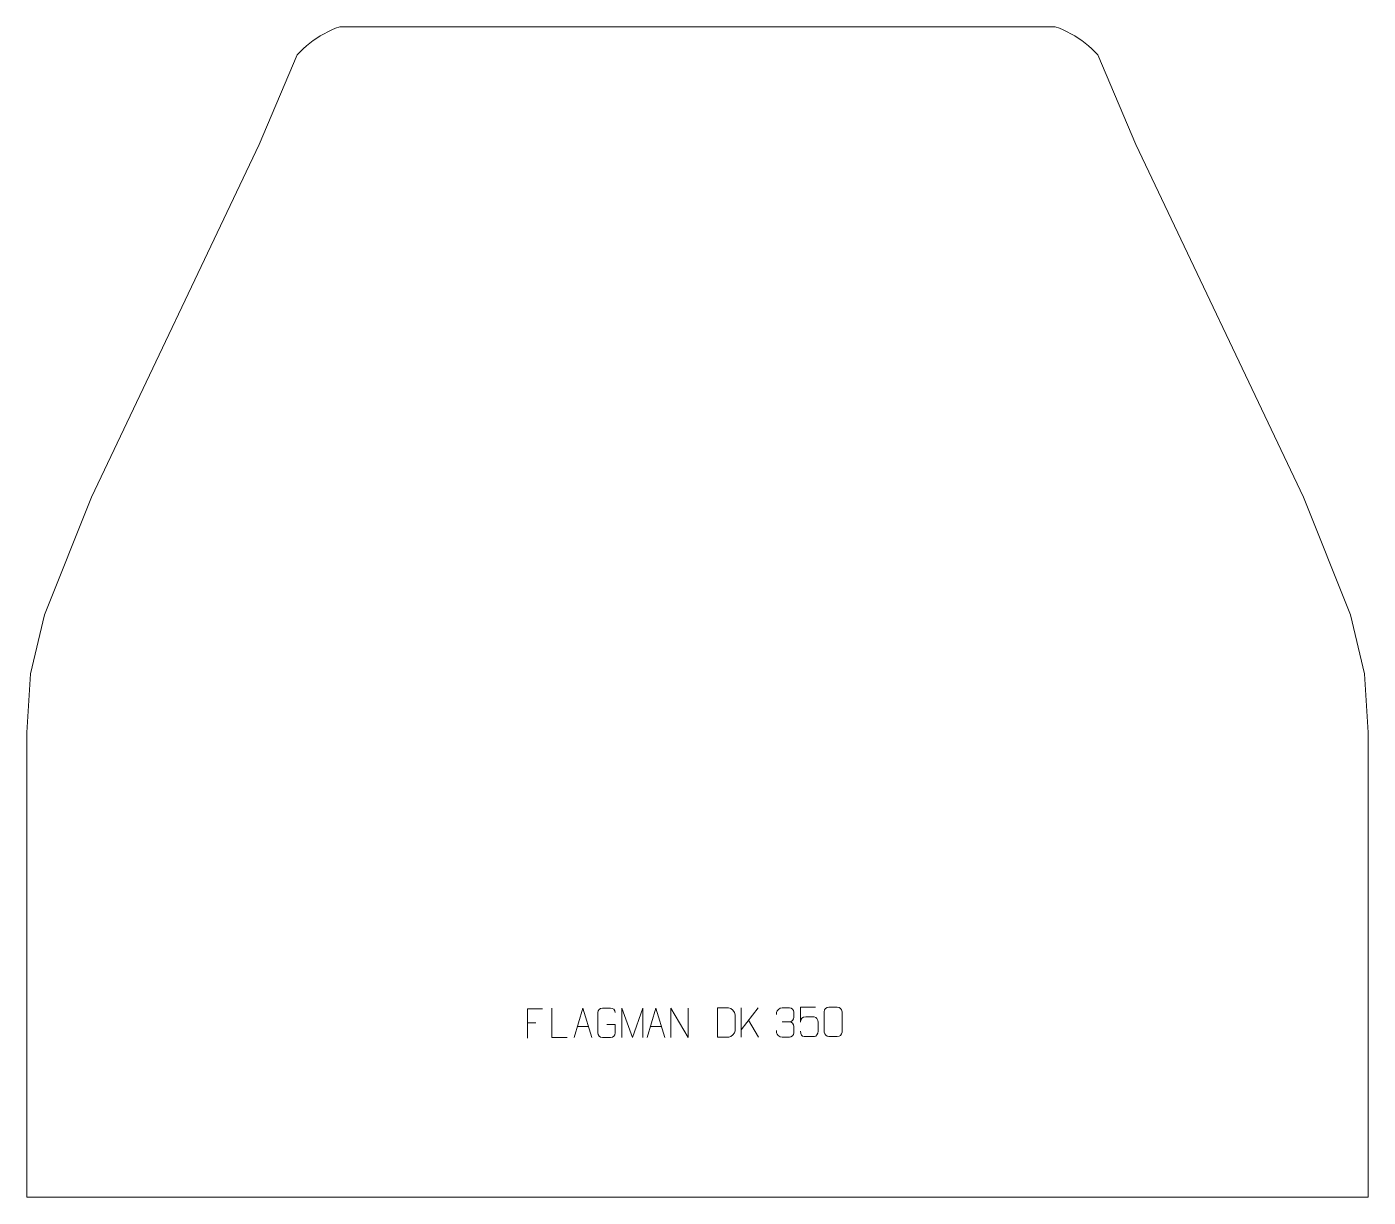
# Model space of a CAD drawing. Header units: millimetres. Extents: x -573 to 567, y 588 to 1583.
import ezdxf

# ---------------------------------------------------------------- set-up
doc = ezdxf.new("R2010")
doc.units = ezdxf.units.MM
doc.header["$MEASUREMENT"] = 0
doc.layers.add('layer 1', color=7, linetype='Continuous')

msp = doc.modelspace()

# ---------------------------------------------------------------- linework, layer by layer
at = {"layer": 'layer 1', "color": 242, "lineweight": 9}
msp.add_open_spline([(-307.5787, 1582.8222), (-307.5787, 1582.8222), (300.645, 1582.8222), (300.645, 1582.8222), (300.645, 1582.8222), (300.645, 1582.8222), (304.0658, 1581.5817), (304.0658, 1581.5817), (304.0658, 1581.5817), (304.0658, 1581.5817), (307.4297, 1580.1947), (307.4297, 1580.1947), (307.4297, 1580.1947), (307.4297, 1580.1947), (310.731, 1578.6639), (310.731, 1578.6639), (310.731, 1578.6639), (310.731, 1578.6639), (313.9626, 1576.9943), (313.9626, 1576.9943), (313.9626, 1576.9943), (313.9626, 1576.9943), (317.1203, 1575.1862), (317.1203, 1575.1862), (317.1203, 1575.1862), (317.1203, 1575.1862), (320.1972, 1573.2443), (320.1972, 1573.2443), (320.1972, 1573.2443), (320.1972, 1573.2443), (323.1878, 1571.1731), (323.1878, 1571.1731), (323.1878, 1571.1731), (323.1878, 1571.1731), (326.0875, 1568.9733), (326.0875, 1568.9733), (326.0875, 1568.9733), (326.0875, 1568.9733), (328.8884, 1566.6518), (328.8884, 1566.6518), (328.8884, 1566.6518), (328.8884, 1566.6518), (331.5872, 1564.2124), (331.5872, 1564.2124), (331.5872, 1564.2124), (331.5872, 1564.2124), (334.1799, 1561.6588), (334.1799, 1561.6588), (334.1799, 1561.6588), (334.1799, 1561.6588), (336.6593, 1558.9978), (336.6593, 1558.9978), (336.6593, 1558.9978), (336.6593, 1558.9978), (369.0338, 1482.8227), (369.0338, 1482.8227), (369.0338, 1482.8227), (369.0338, 1482.8227), (511.5328, 1182.8225), (511.5328, 1182.8225), (511.5328, 1182.8225), (511.5328, 1182.8225), (551.5327, 1082.8226), (551.5327, 1082.8226), (551.5327, 1082.8226), (551.5327, 1082.8226), (563.5334, 1032.8222), (563.5334, 1032.8222), (563.5334, 1032.8222), (563.5334, 1032.8222), (566.5327, 982.8231), (566.5327, 982.8231), (566.5327, 982.8231), (566.5327, 982.8231), (566.5327, 587.8227), (566.5327, 587.8227), (566.5327, 587.8227), (566.5327, 587.8227), (-573.4661, 587.8227), (-573.4661, 587.8227), (-573.4661, 587.8227), (-573.4661, 587.8227), (-573.4661, 982.8231), (-573.4661, 982.8231), (-573.4661, 982.8231), (-573.4661, 982.8231), (-570.4653, 1032.8222), (-570.4653, 1032.8222), (-570.4653, 1032.8222), (-570.4653, 1032.8222), (-558.4664, 1082.8226), (-558.4664, 1082.8226), (-558.4664, 1082.8226), (-558.4664, 1082.8226), (-518.4661, 1182.8225), (-518.4661, 1182.8225), (-518.4661, 1182.8225), (-518.4661, 1182.8225), (-375.9661, 1482.8227), (-375.9661, 1482.8227), (-375.9661, 1482.8227), (-375.9661, 1482.8227), (-343.5915, 1558.9978), (-343.5915, 1558.9978), (-343.5915, 1558.9978), (-343.5915, 1558.9978), (-341.1117, 1561.6588), (-341.1117, 1561.6588), (-341.1117, 1561.6588), (-341.1117, 1561.6588), (-338.5206, 1564.2124), (-338.5206, 1564.2124), (-338.5206, 1564.2124), (-338.5206, 1564.2124), (-335.8207, 1566.6518), (-335.8207, 1566.6518), (-335.8207, 1566.6518), (-335.8207, 1566.6518), (-333.0194, 1568.9733), (-333.0194, 1568.9733), (-333.0194, 1568.9733), (-333.0194, 1568.9733), (-330.12, 1571.1731), (-330.12, 1571.1731), (-330.12, 1571.1731), (-330.12, 1571.1731), (-327.1294, 1573.2443), (-327.1294, 1573.2443), (-327.1294, 1573.2443), (-327.1294, 1573.2443), (-324.0537, 1575.1862), (-324.0537, 1575.1862), (-324.0537, 1575.1862), (-324.0537, 1575.1862), (-320.8959, 1576.9943), (-320.8959, 1576.9943), (-320.8959, 1576.9943), (-320.8959, 1576.9943), (-317.6633, 1578.6639), (-317.6633, 1578.6639), (-317.6633, 1578.6639), (-317.6633, 1578.6639), (-314.363, 1580.1947), (-314.363, 1580.1947), (-314.363, 1580.1947), (-314.363, 1580.1947), (-310.9991, 1581.5817), (-310.9991, 1581.5817), (-310.9991, 1581.5817), (-310.9991, 1581.5817), (-307.5787, 1582.8222), (-307.5787, 1582.8222)], degree=3, knots=[0, 0, 0, 0, 0.025641026, 0.025641026, 0.025641026, 0.025641026, 0.051282051, 0.051282051, 0.051282051, 0.051282051, 0.076923077, 0.076923077, 0.076923077, 0.076923077, 0.102564103, 0.102564103, 0.102564103, 0.102564103, 0.128205128, 0.128205128, 0.128205128, 0.128205128, 0.153846154, 0.153846154, 0.153846154, 0.153846154, 0.179487179, 0.179487179, 0.179487179, 0.179487179, 0.205128205, 0.205128205, 0.205128205, 0.205128205, 0.230769231, 0.230769231, 0.230769231, 0.230769231, 0.256410256, 0.256410256, 0.256410256, 0.256410256, 0.282051282, 0.282051282, 0.282051282, 0.282051282, 0.307692308, 0.307692308, 0.307692308, 0.307692308, 0.333333333, 0.333333333, 0.333333333, 0.333333333, 0.358974359, 0.358974359, 0.358974359, 0.358974359, 0.384615385, 0.384615385, 0.384615385, 0.384615385, 0.41025641, 0.41025641, 0.41025641, 0.41025641, 0.435897436, 0.435897436, 0.435897436, 0.435897436, 0.461538462, 0.461538462, 0.461538462, 0.461538462, 0.487179487, 0.487179487, 0.487179487, 0.487179487, 0.512820513, 0.512820513, 0.512820513, 0.512820513, 0.538461538, 0.538461538, 0.538461538, 0.538461538, 0.564102564, 0.564102564, 0.564102564, 0.564102564, 0.58974359, 0.58974359, 0.58974359, 0.58974359, 0.615384615, 0.615384615, 0.615384615, 0.615384615, 0.641025641, 0.641025641, 0.641025641, 0.641025641, 0.666666667, 0.666666667, 0.666666667, 0.666666667, 0.692307692, 0.692307692, 0.692307692, 0.692307692, 0.717948718, 0.717948718, 0.717948718, 0.717948718, 0.743589744, 0.743589744, 0.743589744, 0.743589744, 0.769230769, 0.769230769, 0.769230769, 0.769230769, 0.794871795, 0.794871795, 0.794871795, 0.794871795, 0.820512821, 0.820512821, 0.820512821, 0.820512821, 0.846153846, 0.846153846, 0.846153846, 0.846153846, 0.871794872, 0.871794872, 0.871794872, 0.871794872, 0.897435897, 0.897435897, 0.897435897, 0.897435897, 0.923076923, 0.923076923, 0.923076923, 0.923076923, 0.948717949, 0.948717949, 0.948717949, 0.948717949, 1, 1, 1, 1], dxfattribs=at)
at = {"layer": 'layer 1', "color": 250, "lineweight": 9}
for points, knots in [([(-135.1042, 748.006), (-135.1042, 748.006), (-147.9782, 748.006), (-147.9782, 748.006), (-147.9782, 748.006), (-147.9782, 748.006), (-147.9782, 723.0524), (-147.9782, 723.0524)], [0, 0, 0, 0, 0.333333333, 0.333333333, 0.333333333, 0.333333333, 1, 1, 1, 1]), ([(-114.3355, 723.6495), (-114.3355, 723.6495), (-127.2846, 723.6495), (-127.2846, 723.6495), (-127.2846, 723.6495), (-127.2846, 723.6495), (-127.2846, 748.6031), (-127.2846, 748.6031)], [0, 0, 0, 0, 0.333333333, 0.333333333, 0.333333333, 0.333333333, 1, 1, 1, 1]), ([(-108.2805, 723.6496), (-108.2805, 723.6496), (-100.9095, 748.6031), (-100.9095, 748.6031), (-100.9095, 748.6031), (-100.9095, 748.6031), (-93.3396, 723.6496), (-93.3396, 723.6496)], [0, 0, 0, 0, 0.333333333, 0.333333333, 0.333333333, 0.333333333, 1, 1, 1, 1]), ([(-80.5551, 734.6353), (-80.5551, 734.6353), (-73.387, 734.6353), (-73.387, 734.6353), (-73.387, 734.6353), (-73.387, 734.6353), (-73.387, 727.4672), (-73.387, 727.4672), (-73.387, 727.4672), (-73.5267, 725.1438), (-75.2039, 723.6642), (-77.3517, 723.6534), (-77.3517, 723.6534), (-79.6835, 723.6538), (-82.0155, 723.6538), (-84.347, 723.6534), (-84.347, 723.6534), (-86.2719, 723.548), (-88.2441, 725.4325), (-88.2329, 727.4498), (-88.2329, 727.4498), (-88.2325, 733.2199), (-88.2325, 738.9896), (-88.2329, 744.7589), (-88.2329, 744.7589), (-88.2287, 746.897), (-86.4819, 748.6162), (-84.3296, 748.6028), (-84.3296, 748.6028), (-82.0039, 748.6028), (-79.6778, 748.6028), (-77.3517, 748.6028), (-77.3517, 748.6028), (-75.405, 748.6382), (-73.4136, 747.1467), (-73.387, 744.709)], [0, 0, 0, 0, 0.1, 0.1, 0.1, 0.1, 0.2, 0.2, 0.2, 0.2, 0.3, 0.3, 0.3, 0.3, 0.4, 0.4, 0.4, 0.4, 0.5, 0.5, 0.5, 0.5, 0.6, 0.6, 0.6, 0.6, 0.7, 0.7, 0.7, 0.7, 0.8, 0.8, 0.8, 0.8, 1, 1, 1, 1]), ([(-67.6525, 723.6474), (-67.6525, 723.6474), (-67.6525, 748.6053), (-67.6525, 748.6053), (-67.6525, 748.6053), (-67.6525, 748.6053), (-58.7274, 723.6474), (-58.7274, 723.6474), (-58.7274, 723.6474), (-58.7274, 723.6474), (-49.9675, 748.6048), (-49.9675, 748.6048), (-49.9675, 748.6048), (-49.9675, 748.6048), (-49.9675, 723.6474), (-49.9675, 723.6474)], [0, 0, 0, 0, 0.2, 0.2, 0.2, 0.2, 0.4, 0.4, 0.4, 0.4, 0.6, 0.6, 0.6, 0.6, 1, 1, 1, 1]), ([(-46.2805, 723.6496), (-46.2805, 723.6496), (-38.9095, 748.6031), (-38.9095, 748.6031), (-38.9095, 748.6031), (-38.9095, 748.6031), (-31.3396, 723.6496), (-31.3396, 723.6496)], [0, 0, 0, 0, 0.333333333, 0.333333333, 0.333333333, 0.333333333, 1, 1, 1, 1]), ([(-26.1375, 723.6496), (-26.1375, 723.6496), (-26.1375, 748.6031), (-26.1375, 748.6031), (-26.1375, 748.6031), (-26.1375, 748.6031), (-11.4827, 723.6496), (-11.4827, 723.6496), (-11.4827, 723.6496), (-11.4827, 723.6496), (-11.4827, 748.6031), (-11.4827, 748.6031)], [0, 0, 0, 0, 0.25, 0.25, 0.25, 0.25, 0.5, 0.5, 0.5, 0.5, 1, 1, 1, 1]), ([(13.6717, 723.8422), (16.0035, 723.8426), (20.9537, 723.8186), (23.2852, 723.8183), (23.2852, 723.8183), (25.2102, 723.7129), (28.5288, 727.2545), (28.5176, 729.2718), (28.5176, 729.2718), (28.5172, 735.0419), (28.5172, 737.2116), (28.5176, 742.9809), (28.5176, 742.9809), (28.5133, 745.119), (25.1388, 748.7791), (22.9864, 748.7656), (22.9864, 748.7656), (20.6607, 748.7656), (15.9364, 748.7656), (13.6103, 748.7656), (13.6103, 748.7656), (13.6107, 743.0187), (13.672, 729.5895), (13.6717, 723.8422)], [0, 0, 0, 0, 0.142857143, 0.142857143, 0.142857143, 0.142857143, 0.285714286, 0.285714286, 0.285714286, 0.285714286, 0.428571429, 0.428571429, 0.428571429, 0.428571429, 0.571428571, 0.571428571, 0.571428571, 0.571428571, 0.714285714, 0.714285714, 0.714285714, 0.714285714, 1, 1, 1, 1]), ([(63.6993, 743.0833), (63.6993, 743.0833), (63.6993, 744.9405), (63.6993, 744.9405), (63.6993, 744.9405), (63.685, 746.6824), (66.3495, 748.8005), (68.4086, 748.7778), (68.4086, 748.7778), (70.4727, 748.7778), (72.5367, 748.7778), (74.6004, 748.7778), (74.6004, 748.7778), (76.7949, 748.7866), (78.3932, 746.9398), (78.4376, 745.0277), (78.4376, 745.0277), (78.4372, 743.5926), (78.4372, 742.1575), (78.4376, 740.722), (78.4376, 740.722), (78.389, 739.0685), (76.7864, 736.8385), (74.5881, 736.8485), (74.5881, 736.8485), (76.7918, 736.8373), (78.3998, 735.0341), (78.4538, 732.9746), (78.4538, 732.9746), (78.4534, 731.1899), (78.4534, 729.4052), (78.4538, 727.6201), (78.4538, 727.6201), (78.4639, 725.5587), (76.409, 723.7956), (74.5881, 723.8037), (74.5881, 723.8037), (72.5228, 723.804), (70.4576, 723.804), (68.392, 723.8037), (68.392, 723.8037), (66.2234, 723.8152), (63.6924, 726.2154), (63.6738, 727.6772), (63.6738, 727.6772), (63.6738, 727.6772), (63.6738, 729.5858), (63.6738, 729.5858)], [0, 0, 0, 0, 0.076923077, 0.076923077, 0.076923077, 0.076923077, 0.153846154, 0.153846154, 0.153846154, 0.153846154, 0.230769231, 0.230769231, 0.230769231, 0.230769231, 0.307692308, 0.307692308, 0.307692308, 0.307692308, 0.384615385, 0.384615385, 0.384615385, 0.384615385, 0.461538462, 0.461538462, 0.461538462, 0.461538462, 0.538461538, 0.538461538, 0.538461538, 0.538461538, 0.615384615, 0.615384615, 0.615384615, 0.615384615, 0.692307692, 0.692307692, 0.692307692, 0.692307692, 0.769230769, 0.769230769, 0.769230769, 0.769230769, 0.846153846, 0.846153846, 0.846153846, 0.846153846, 1, 1, 1, 1]), ([(96.9013, 749.2929), (96.9013, 749.2929), (84.0496, 749.2929), (84.0496, 749.2929), (84.0496, 749.2929), (84.0499, 745.0623), (84.0499, 740.8314), (84.0496, 736.6002), (84.0496, 736.6002), (84.0493, 739.9103), (85.6803, 740.9821), (88.4923, 741.0426), (88.4923, 741.0426), (90.9319, 741.0429), (93.3714, 741.0429), (95.8106, 741.0426), (95.8106, 741.0426), (97.4604, 741.0494), (98.9353, 738.6689), (98.9638, 736.6002), (98.9638, 736.6002), (98.9635, 734.0129), (98.9635, 731.4253), (98.9638, 728.8376), (98.9638, 728.8376), (99.01, 726.8782), (97.5106, 724.4419), (95.8847, 724.3834), (95.8847, 724.3834), (93.9282, 724.3837), (89.0332, 724.3837), (87.0762, 724.3834), (87.0762, 724.3834), (85.2307, 724.3746), (84.1236, 726.3394), (84.1028, 728.8905)], [0, 0, 0, 0, 0.1, 0.1, 0.1, 0.1, 0.2, 0.2, 0.2, 0.2, 0.3, 0.3, 0.3, 0.3, 0.4, 0.4, 0.4, 0.4, 0.5, 0.5, 0.5, 0.5, 0.6, 0.6, 0.6, 0.6, 0.7, 0.7, 0.7, 0.7, 0.8, 0.8, 0.8, 0.8, 1, 1, 1, 1]), ([(108.2545, 749.3374), (110.6206, 749.3374), (112.9871, 749.3374), (115.3536, 749.3374), (115.3536, 749.3374), (117.3341, 749.373), (119.3601, 747.8787), (119.3872, 745.4366), (119.3872, 745.4366), (119.3868, 739.6792), (119.3868, 733.9214), (119.3872, 728.1632), (119.3872, 728.1632), (119.2451, 725.8356), (117.5387, 724.3533), (115.3536, 724.3425), (115.3536, 724.3425), (112.9812, 724.3429), (110.6088, 724.3429), (108.2368, 724.3425), (108.2368, 724.3425), (106.2783, 724.2369), (104.2719, 726.1248), (104.2833, 728.1458), (104.2833, 728.1458), (104.2837, 733.9264), (104.2837, 739.7067), (104.2833, 745.4865), (104.2833, 745.4865), (104.2876, 747.6285), (106.0647, 749.351), (108.2545, 749.3374)], [0, 0, 0, 0, 0.111111111, 0.111111111, 0.111111111, 0.111111111, 0.222222222, 0.222222222, 0.222222222, 0.222222222, 0.333333333, 0.333333333, 0.333333333, 0.333333333, 0.444444444, 0.444444444, 0.444444444, 0.444444444, 0.555555556, 0.555555556, 0.555555556, 0.555555556, 0.666666667, 0.666666667, 0.666666667, 0.666666667, 0.777777778, 0.777777778, 0.777777778, 0.777777778, 1, 1, 1, 1])]:
    msp.add_open_spline(points, degree=3, knots=knots, dxfattribs=at)
for points in [[(33.7132, 748.7676), (33.7132, 748.7676), (33.7132, 723.814), (33.7132, 723.814)], [(48.0894, 748.7676), (48.0894, 748.7676), (33.7132, 730.1279), (33.7132, 730.1279)], [(-147.9782, 736.1263), (-147.9782, 736.1263), (-140.8101, 736.1263), (-140.8101, 736.1263)], [(-105.5579, 732.899), (-105.5579, 732.899), (-96.0622, 732.899), (-96.0622, 732.899)], [(-43.5579, 732.899), (-43.5579, 732.899), (-34.0622, 732.899), (-34.0622, 732.899)], [(48.4147, 723.9098), (48.4147, 723.9098), (39.9442, 738.2234), (39.9442, 738.2234)], [(68.409, 736.8381), (68.409, 736.8381), (74.6054, 736.8381), (74.6054, 736.8381)]]:
    msp.add_open_spline(points, degree=3, dxfattribs=at)

doc.saveas('drawing.dxf')
